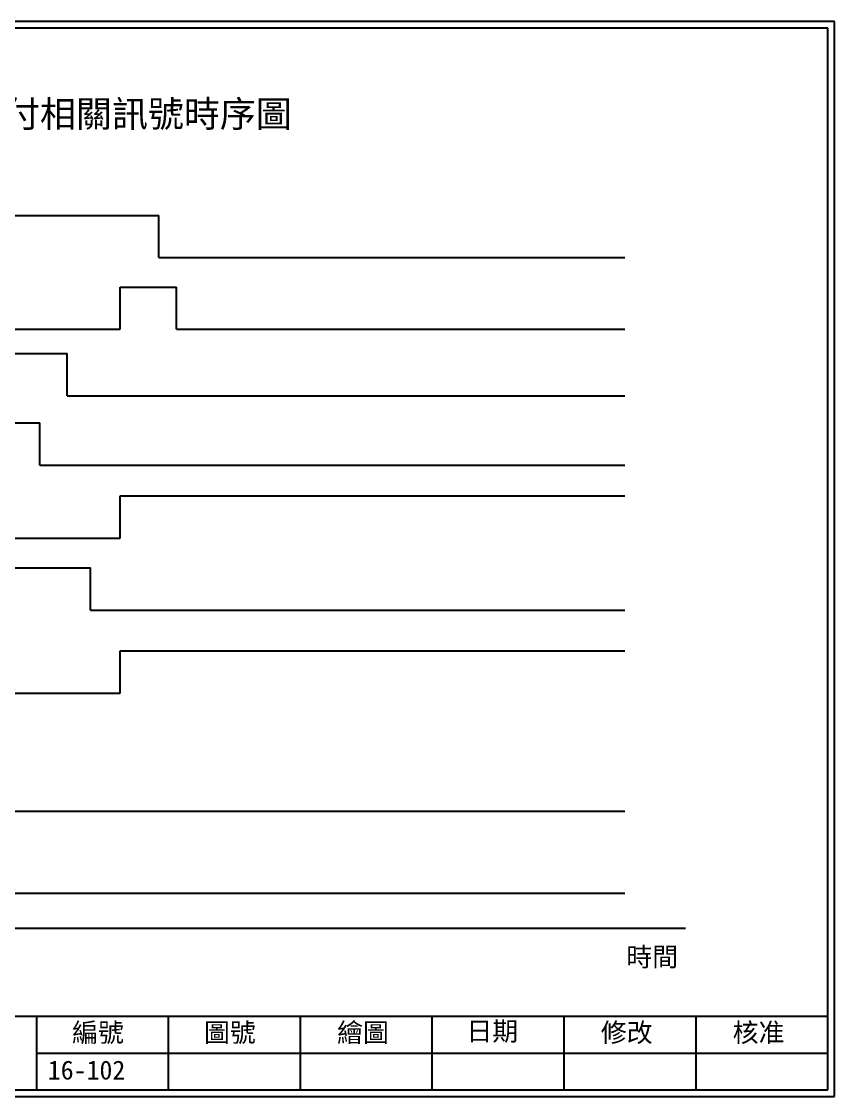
# Model space of a CAD drawing. Extents: x 627 to 914, y 3 to 207.
# Drawn here: x 760.1 to 914.2, y 3 to 207 of the extents above; entities that cross this region are included whole.
import ezdxf

# ---------------------------------------------------------------- set-up
doc = ezdxf.new("R2010")
doc.units = 0
doc.layers.add('圖框層', color=7, linetype='CONTINUOUS')
doc.layers.add('標尺寸層', color=3, linetype='CONTINUOUS')
doc.styles.add('STSL', font='kaiu.ttf')

msp = doc.modelspace()

# ---------------------------------------------------------------- linework, layer by layer
at = {"layer": '圖框層', "color": 7}
for p, q in [((914.2, 206.97), (627.2, 206.97)), ((914.2, 3), (914.2, 206.97)), ((912.95, 205.72), (628.45, 205.72)), ((912.95, 4.25), (912.95, 205.72)), ((628.45, 18.25), (912.95, 18.25)), ((762.95, 4.25), (762.95, 18.25)), ((787.95, 4.25), (787.95, 18.25)), ((812.95, 4.25), (812.95, 18.25)), ((837.95, 4.25), (837.95, 18.25)), ((862.95, 4.25), (862.95, 18.25)), ((887.95, 4.25), (887.95, 18.25)), ((762.95, 11.25), (912.95, 11.25)), ((628.45, 4.25), (912.95, 4.25)), ((627.2, 3), (914.2, 3))]:
    msp.add_line(p, q, dxfattribs=at)
at = {"layer": '標尺寸層', "color": 0}
for p, q in [((714.45, 170.19), (786.09, 170.19)), ((786.09, 162.19), (786.09, 170.19)), ((786.09, 162.19), (874.47, 162.19)), ((778.75, 148.57), (778.75, 156.57)), ((778.75, 156.57), (789.44, 156.57)), ((789.44, 148.57), (789.44, 156.57)), ((701.8, 148.57), (778.75, 148.57)), ((789.44, 148.57), (874.47, 148.57)), ((717.36, 143.97), (768.76, 143.97)), ((768.76, 135.97), (768.76, 143.97)), ((768.76, 135.97), (874.47, 135.97)), ((723.36, 130.81), (763.57, 130.81)), ((763.57, 122.81), (763.57, 130.81)), ((763.57, 122.81), (874.47, 122.81)), ((778.75, 108.95), (778.75, 116.95)), ((778.75, 116.95), (874.47, 116.95)), ((720.36, 108.95), (778.75, 108.95)), ((723.36, 103.3), (773.17, 103.3)), ((773.17, 95.3), (773.17, 103.3)), ((773.17, 95.3), (874.47, 95.3)), ((778.75, 79.54), (778.75, 87.54)), ((778.75, 87.54), (874.47, 87.54)), ((720.36, 79.54), (778.75, 79.54)), ((711.11, 57.15), (874.47, 57.15)), ((713.75, 41.57), (874.47, 41.57)), ((701.8, 34.97), (885.93, 34.97))]:
    msp.add_line(p, q, dxfattribs=at)

# ---------------------------------------------------------------- texts
at = {"layer": '圖框層', "color": 4, "style": 'STSL'}
for s, height, p in [('鎖付相關訊號時序圖', 5, (749.93, 186.94)), ('時間', 3.6, (874.73, 27.69)), ('編號', 3.6, (769.66, 13.34)), ('圖號', 3.6, (794.66, 13.34)), ('繪圖', 3.6, (819.89, 13.34)), ('日期', 3.6, (844.41, 13.59)), ('修改', 3.6, (869.89, 13.34)), ('核准', 3.6, (894.89, 13.34)), ('16-102', 3.6, (765.06, 6.22))]:
    msp.add_text(s, height=height, dxfattribs=at).set_placement(p)

doc.saveas('drawing.dxf')
